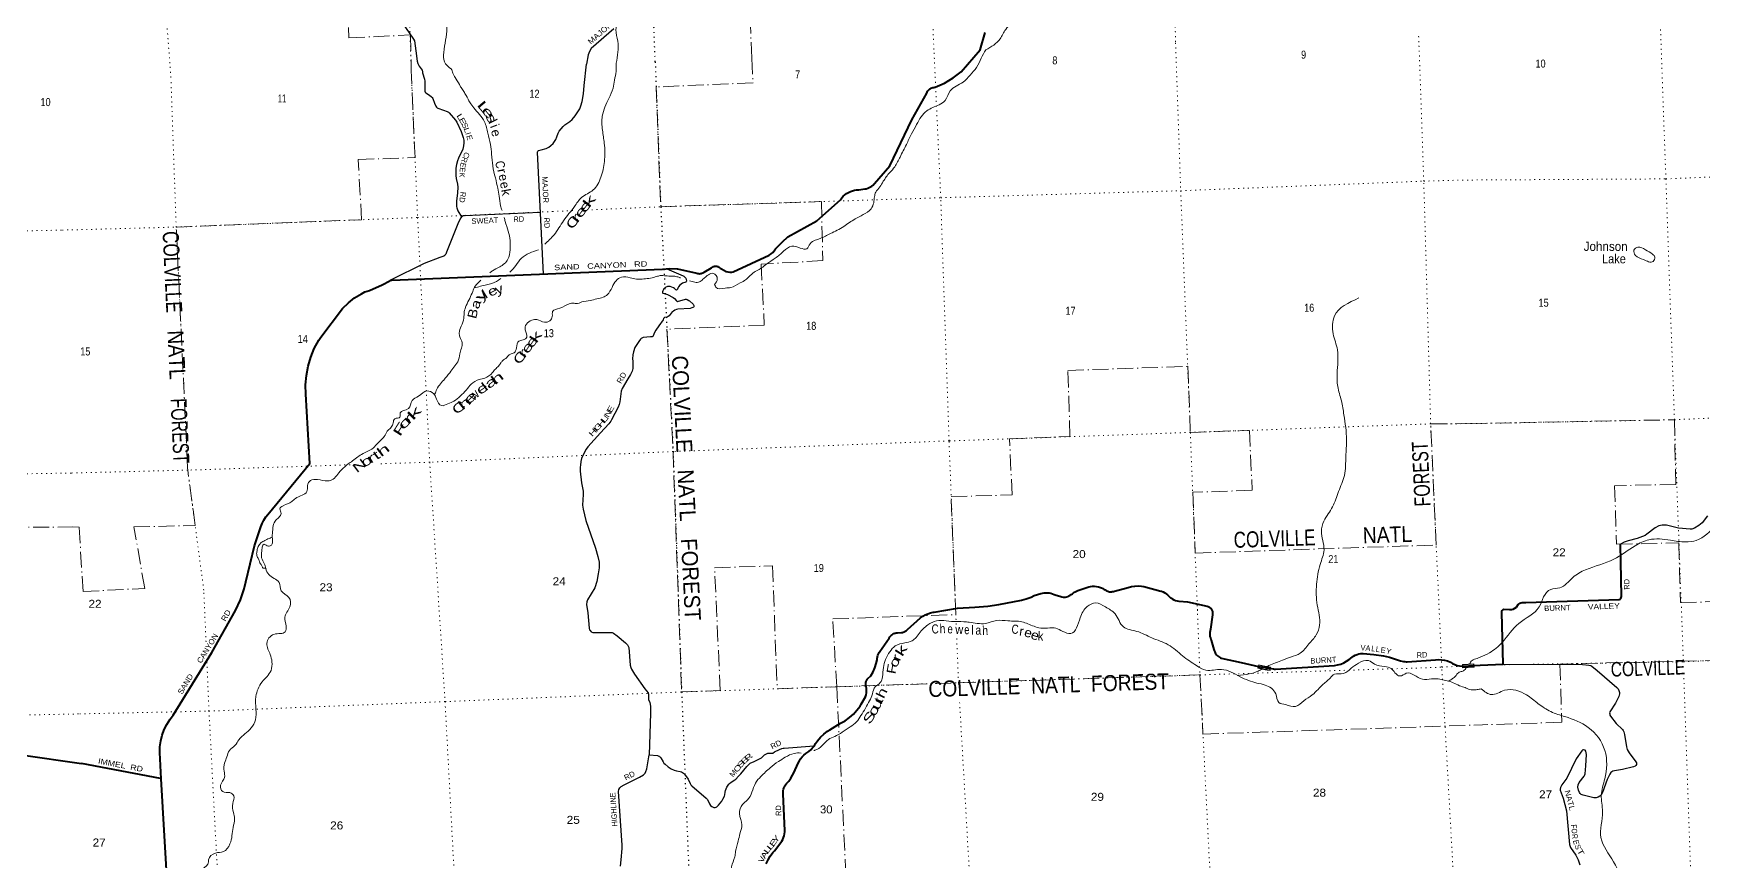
# Model space of a CAD drawing. Header units: feet. Extents: x 733631 to 986127, y 195788 to 388968.
# Drawn here: x 795868 to 832401, y 318662 to 336781 of the extents above; entities that cross this region are included whole.
import ezdxf
from ezdxf.enums import TextEntityAlignment as Align

# ---------------------------------------------------------------- set-up
doc = ezdxf.new("R2010")
doc.units = ezdxf.units.FT
doc.header["$LTSCALE"] = 70
doc.linetypes.add('DOT_DASHED', pattern=[7.7, 5, -1.2, 0.3, -1.2])
doc.linetypes.add('DOTTED', pattern=[1.5, 0.3, -1.2])
for name, color, linetype, lineweight in [('26', 7, 'Continuous', 40), ('29', 7, 'Continuous', 25), ('39', 7, 'Continuous', 13), ('44', 7, 'DOT_DASHED', 13), ('6', 7, 'DOTTED', 25), ('61', 7, 'Continuous', 13), ('7', 7, 'DOTTED', 13)]:
    doc.layers.add(name, color=color, linetype=linetype, lineweight=lineweight)
for name, color, linetype in [('27', 7, 'Continuous'), ('30', 7, 'Continuous'), ('41', 7, 'Continuous')]:
    doc.layers.add(name, color=color, linetype=linetype)

msp = doc.modelspace()

# ---------------------------------------------------------------- linework, layer by layer
at = {"layer": '26'}
for points in [[(816579.94, 336420.33), (816683.99, 336799.22)], [(813737.77, 333324.12), (813782.48, 333339.85), (813828.59, 333350.82), (813875.6, 333356.91), (813922.99, 333358.06), (813923.19, 333358.05), (814051.69, 333378.31), (814085.47, 333384.29), (814118.43, 333393.77), (814150.22, 333406.64), (814180.5, 333422.76), (814208.92, 333441.95), (814235.18, 333464.02), (814258.99, 333488.71), (814266.62, 333497.82), (814604.69, 333886.36), (815080.47, 334886.79), (815407.24, 335477.25), (815415.98, 335496.07), (815426.64, 335513.87), (815439.1, 335530.46), (815453.23, 335545.66), (815468.86, 335559.3), (815485.84, 335571.22), (815503.97, 335581.31), (815523.06, 335589.45), (815542.89, 335595.55), (815563.25, 335599.54), (815583.91, 335601.38), (815593.65, 335601.49), (815794.33, 335694.32), (815984.21, 335807.61), (816161.2, 335940.12), (816579.94, 336420.33)], [(798665.45, 320474.05), (798640.29, 320913.67), (798631.47, 321043.02), (798636.21, 321172.58), (798654.47, 321300.93), (798686.05, 321426.68), (798730.6, 321548.43), (798787.63, 321664.86), (798856.52, 321774.69), (798924.3, 321862.49), (799773.19, 323236.92), (800291.03, 324158.35), (800397.78, 324389.98), (800479.74, 324631.5), (800517.15, 324782.52), (800703.29, 325572.84), (800842.02, 325986.35), (800871.94, 326062.04), (800909.61, 326134.19), (800954.62, 326202), (800999.46, 326257.01), (801915, 327369.37), (801828.95, 328889.83), (801823.32, 329094.65), (801839.12, 329298.93), (801876.19, 329500.44), (801934.12, 329696.98), (802012.28, 329886.38), (802109.81, 330066.57), (802155.81, 330138.3), (802632.62, 330764.22), (802757.78, 330885.35), (802894.91, 330992.72), (803042.51, 331085.18), (803119.57, 331125.4), (803219.36, 331154.42), (803494.43, 331277.33), (803661.46, 331371), (803679, 331380.83), (803711.46, 331382.17), (809626.55, 331625.95), (809786.41, 331635.69), (809946.41, 331628.66), (809958.13, 331627.48), (810381.13, 331532.12), (810399.26, 331527.65), (810417.76, 331525.09), (810436.42, 331524.48), (810455.05, 331525.82), (810473.43, 331529.11), (810491.37, 331534.29), (810508.67, 331541.33), (810525.14, 331550.13), (810539.62, 331559.87), (810697.92, 331649.55), (810722.59, 331663.52), (810747.92, 331678.64), (810756.69, 331682.34), (810769.04, 331686.08), (810781.71, 331688.52), (810794.56, 331689.61), (810807.46, 331689.36), (810820.26, 331687.76), (810832.83, 331684.83), (810845.02, 331680.6), (810856.7, 331675.12), (810866.51, 331669.19), (810891.49, 331647.42), (810916.51, 331633.01), (811018.23, 331574.44), (811059.21, 331565.05), (811100.95, 331560), (811142.98, 331559.34), (811172.52, 331561.51), (811962.53, 331928.94), (812003.05, 331957.21), (812040.39, 331989.57), (812074.14, 332025.64), (812103.94, 332065.05), (812109.58, 332073.58), (812250.86, 332224.57), (812370.76, 332330.93), (813003.74, 332682.82), (813524.58, 333142.78), (813551.51, 333181.79), (813582.36, 333217.78), (813616.81, 333250.33), (813654.48, 333279.11), (813694.94, 333303.8), (813737.77, 333324.12)], [(827517.52, 322959.38), (828020.67, 322978.28), (827986.91, 324113.4), (827991.17, 324139.02), (827998.07, 324159.12), (828016.27, 324179.22), (828035.24, 324185.58), (828158.9, 324177.65), (828203.33, 324177.97), (828236.6, 324184.25), (828276.15, 324203.09), (828307.07, 324226.99), (828347.76, 324284.81), (828364.03, 324299.82), (828384.74, 324314.89), (828406.72, 324323.69), (828429.94, 324327.46), (828512.29, 324328.65), (830553.56, 324395.43), (830574.24, 324405.35), (830589.93, 324419.16), (830599.35, 324436.76), (830606.12, 324461.71), (830580.77, 325605.75)], [(814187.24, 322727.18), (814235.52, 322812.31), (814274.64, 322902.01), (814304.17, 322995.31), (814320.97, 323073.65), (814324.14, 323108.07), (814330.88, 323141.96), (814341.13, 323174.97), (814354.78, 323206.72), (814371.67, 323236.87), (814385.35, 323256.89), (814584.33, 323551.88), (814601.22, 323576.93), (814622.48, 323601.88), (814631.63, 323611.15), (814649.37, 323625.71), (814668.53, 323638.33), (814688.91, 323648.89), (814710.28, 323657.25), (814716.63, 323659), (814741.57, 323665.15), (814766.63, 323666.84), (814857.98, 323673.01), (814876.39, 323675.7), (814894.42, 323680.3), (814911.87, 323686.75), (814928.55, 323695), (814938.97, 323701.58), (814964.07, 323721.2), (814988.97, 323743.3), (815275.5, 323997.54), (815324.04, 324032.25), (815375.94, 324061.69), (815430.64, 324085.55), (815487.53, 324103.55), (815545.99, 324115.52), (815573.27, 324118.95), (816080.92, 324205.76), (816457.99, 324229.69), (816742.54, 324248.8), (816985.1, 324289.08), (817478.25, 324383.3), (817586.11, 324409.24), (817690.67, 324446.31), (817691.77, 324446.76), (817759.95, 324481.58), (817831.39, 324509.08), (817905.32, 324528.96), (817976.6, 324540.53), (818083.64, 324543.58), (818123.3, 324535.59), (818161.9, 324523.5), (818199.03, 324507.44), (818221.35, 324495.43), (818338.31, 324458.46), (818364.83, 324452.13), (818391.86, 324448.6), (818419.12, 324447.91), (818446.3, 324450.08), (818473.1, 324455.08), (818499.23, 324462.85), (818524.41, 324473.31), (818537.53, 324480.04), (818569.19, 324504.17), (818594.31, 324523.31), (818619.19, 324544.01), (818641.78, 324559.4), (818668.15, 324573.56), (818687.86, 324581.63), (818711.86, 324589.91), (818737.86, 324598.61), (818911.68, 324656.78), (818952.2, 324670.9), (818993.98, 324680.71), (819036.55, 324686.09), (819079.45, 324687), (819122.21, 324683.41), (819163.12, 324675.62), (819188.22, 324668.75), (819213.12, 324659.38), (819228.33, 324653.65), (819266.73, 324634.38), (819285.34, 324622.46), (819310.74, 324605.48), (819335.34, 324590.05), (819347.23, 324583.79), (819367.19, 324575.83), (819387.87, 324569.99), (819409.05, 324566.36), (819430.5, 324564.95)], [(819430.5, 324564.95), (819451.97, 324565.8), (819465.9, 324567.82), (819491.08, 324573.26), (819515.9, 324580.02), (819817.36, 324662.14), (819887.37, 324680.49), (819958.92, 324691.42), (820031.21, 324694.81), (820103.47, 324690.62), (820158.2, 324682.33), (820477.41, 324592.31), (820501.88, 324585.41), (820527.41, 324578.69), (820540.73, 324575.18), (820577.79, 324561.14), (820613.17, 324543.31), (820646.5, 324521.87), (820677.4, 324497.07), (820695.84, 324478.79), (820718.81, 324453.76), (820743.77, 324432.99), (820748.33, 324429.2), (820780.29, 324407.82), (820814.32, 324389.91), (820850.03, 324375.65), (820887.03, 324365.2), (820924.93, 324358.68), (820927.4, 324358.39), (821116.09, 324345.06), (821542.8, 324246.69), (821567.83, 324240.92), (821592.8, 324227.43), (821596.06, 324225.41), (821608.81, 324215.51), (821620.47, 324204.34), (821630.89, 324192.01), (821639.96, 324178.65), (821647.59, 324164.43), (821653.69, 324149.48), (821658.19, 324133.98), (821661.05, 324118.09), (821661.41, 324113.12), (821661.9, 324088.18), (821658.32, 324063.12), (821612.83, 323745), (821604.83, 323709.59), (821600.57, 323673.54), (821600.1, 323637.24), (821603.43, 323601.09), (821610.52, 323565.49), (821612.88, 323557.79), (821620.19, 323534.01), (821628.18, 323507.79), (821690.49, 323303.34), (821698.18, 323278.12), (821706.84, 323253.34), (821706.98, 323252.94), (821718.46, 323228.6), (821732.43, 323205.6), (821748.72, 323184.19), (821767.16, 323164.59), (821787.55, 323147.03), (821809.66, 323131.69), (821833.26, 323118.76), (821852.31, 323110.5), (822287.23, 323019.74), (822662.45, 322930.69), (822990.88, 322875.83), (823015.96, 322874.07), (823040.88, 322875.56), (824326.77, 322952.36), (824396.86, 322965.02), (824465.24, 322984.93), (824531.17, 323011.89), (824593.92, 323045.58), (824646.45, 323080.88), (824712.83, 323132.61), (824746.95, 323156.5), (824783.38, 323176.69), (824821.72, 323192.96), (824861.55, 323205.13), (824902.44, 323213.07), (824943.93, 323216.69), (824953.66, 323216.91), (825187.29, 323193.55), (825401.5, 323161.76), (825531.94, 323130.92), (825724.36, 323071.94), (825749.16, 323064.34)], [(825749.16, 323064.34), (825774.36, 323057.88), (825836.41, 323041.96), (825867.38, 323036.78), (825892.42, 323032.59), (825917.38, 323034.24), (826537.55, 323075.3), (826604.04, 323080.18), (826670.67, 323078.08), (826736.72, 323069.02), (826801.46, 323053.11), (826864.57, 323025.2), (826911.16, 322996.91), (826960.46, 322973.65), (827011.92, 322955.67), (827064.97, 322943.16), (827119.04, 322936.27), (827125.73, 322935.81), (827517.52, 322959.38)], [(811896.76, 318610.63), (811937.24, 318698.06), (811986.65, 318780.78), (812044.42, 318857.88), (812081.96, 318900.15), (812238.04, 319108.02), (812259.38, 319146.12), (812276.63, 319186.24), (812289.58, 319227.94), (812298.1, 319270.76), (812302.11, 319314.25), (812302.22, 319343.85), (812271.89, 320136.06), (812267.75, 320162.92), (812266.45, 320190.07), (812267.99, 320217.2), (812272.37, 320244.02), (812279.52, 320270.24), (812289.37, 320295.57), (812301.81, 320319.72), (812316.71, 320342.45), (812317.14, 320342.97), (812337.99, 320367.88), (812361.26, 320392.97), (812389.67, 320423.62), (812435.16, 320484.36), (812474.05, 320549.51), (812501.03, 320606.5), (812598.7, 320813.59), (812622.06, 320863), (812650.45, 320909.69), (812683.57, 320953.16), (812721.05, 320992.93), (812762.49, 321028.57), (812807.42, 321059.68), (812831.44, 321073.64), (812870.04, 321105.87), (812905.05, 321141.95), (812936.1, 321181.5), (812944.33, 321194.44), (812960.16, 321219.33), (812977.56, 321244.44), (813018.43, 321303.45), (813085.07, 321380.91), (813159.45, 321450.99), (813240.75, 321512.9), (813287.15, 321542.66), (813521.15, 321687.37), (813622.25, 321744.15), (813716.86, 321811.17), (813803.94, 321887.72), (813882.54, 321972.96), (813951.81, 322065.94), (813977.16, 322105.79), (814068.99, 322264.01), (814081.31, 322308.73), (814088.89, 322354.49), (814091.64, 322400.8), (814090.21, 322432.27), (814088.43, 322457.22), (814081.26, 322482.27), (814076.99, 322505.93), (814075.15, 322530.89), (814075.92, 322555.91), (814079.31, 322580.7), (814085.27, 322605.01), (814093.74, 322628.56), (814104.63, 322651.09), (814117.01, 322671.21), (814187.24, 322727.18)], [(795599.6, 320996.24), (796919.16, 320804.77)], [(798665.45, 320474.05), (798649.23, 320477.11), (796919.16, 320804.77)], [(800291.62, 311936.49), (800328.6, 311994.22), (800359.34, 312055.49), (800383.51, 312119.65), (800400.84, 312185.98), (800411.14, 312253.76), (800414.3, 312322.24), (800397.53, 312951.1), (800385.84, 313042.38), (800353.81, 313191.72), (800306.35, 313336.89), (800243.97, 313476.3), (799075.17, 315718.87), (799071.2, 315726.05), (799000.25, 315872.85), (798945.02, 316026.27), (798906.14, 316184.62), (798886.65, 316608.87), (798665.45, 320474.05)]]:
    msp.add_lwpolyline(points, dxfattribs=at)
at = {"layer": '29'}
for p, q in [((807022.95, 331514.26), (806892.19, 334185.67)), ((805315.84, 332796.48), (806955.39, 332870.65))]:
    msp.add_line(p, q, dxfattribs=at)
for points in [[(803751.8, 337282.97), (804185.39, 336654.61), (804204.75, 336616.03), (804236.2, 336400.46), (804262.35, 336175.95), (804279.57, 336119.32), (804308.77, 336064.54), (804374.31, 335975.89)], [(808563.35, 336881.43), (808070.39, 336447.8), (808029.21, 336388.73), (808002.47, 336309.84), (807963.69, 336105.9)], [(804374.31, 335975.89), (804377.53, 335939.48), (804382.28, 335916.67), (804423.59, 335777.9), (804429.77, 335733.23), (804431.19, 335618.22), (804427.87, 335541.23), (804430.72, 335515.56), (804438.79, 335496.56), (804453.52, 335480.4), (804529.98, 335428.12), (804572.73, 335395.81), (804592.68, 335379.65), (804605.97, 335359.68), (804643.96, 335253.23), (804671.05, 335185.75), (804683.4, 335167.69), (804697.15, 335154.38), (804712.84, 335144.88), (804841.53, 335101.15), (804921.81, 335073.59), (804946.51, 335060.28), (804964.56, 335044.13), (805099.9, 334880.64), (805126.51, 334841.67), (805221.48, 334637.31), (805268.04, 334507.09), (805282.27, 334447.21), (805285.14, 334383.52), (805277.54, 334318.89), (805269.47, 334282.78), (805259.47, 334249.51), (805168.29, 334051.81), (805144.09, 333992.88), (805122.69, 333914.94), (805109.9, 333829.39), (805107.5, 333755.26), (805109.9, 333672.55), (805115.09, 333603.18), (805147.9, 333482.45), (805153.09, 333420.69), (805145.49, 333291.42), (805122.69, 333108.93), (805119.4, 333037.62), (805122.69, 332994.87), (805130.8, 332961.58), (805155.5, 332902.65), (805229.49, 332767.31)], [(806892.19, 334185.67), (806901.36, 334202.93), (806916.55, 334216.23), (806977.34, 334231.44), (807087.52, 334261.85), (807116.98, 334275.16), (807143.57, 334294.17), (807186.31, 334326.49), (807238.56, 334374.01), (807269.9, 334413.93), (807295.55, 334463.36), (807315.49, 334516.58), (807345.89, 334600.23), (807369.64, 334640.15), (807410.48, 334691.47), (807457.03, 334744.7), (807494.07, 334778.92), (807600.45, 334851.16), (807653.64, 334900.58), (807722.03, 334980.42), (807817.02, 335128.7), (807844.57, 335195.24), (807874.01, 335292.19), (807904.41, 335459.47), (807915.81, 335641.97), (807963.69, 336105.9)], [(805315.84, 332796.48), (805288.97, 332792.39), (805271.87, 332787.64), (805248.13, 332778.14), (805233.4, 332769.58), (805214.88, 332747.72), (805165.01, 332647.92), (804906.65, 331993.98), (804886.71, 331949.3), (804877.21, 331933.14), (804864.85, 331921.74), (804843.96, 331910.33), (804754.67, 331879.92), (804412.72, 331750.66), (803679, 331380.83)], [(809726.29, 331632.83), (810078.72, 331480.71), (810097.25, 331467.42), (810111.5, 331455.06), (810136.2, 331422.74), (810145.7, 331396.13), (810150.91, 331366.65), (810147.6, 331349.56), (810144.75, 331342.9), (810135.71, 331336.23), (810067.32, 331313.42), (810038.36, 331297.28), (810010.33, 331271.6), (809978.52, 331235.5), (809960.94, 331206.97), (809950.97, 331173.71), (809945.74, 331168.95), (809933.87, 331165.16), (809922.94, 331168.95), (809892.54, 331199.36), (809873.08, 331211.73), (809797.56, 331241.18), (809775.24, 331246.9), (809759.1, 331246.9), (809740.57, 331244.99), (809721.1, 331238.35), (809704.95, 331230.74), (809679.77, 331210.77), (809661.26, 331190.82), (809653.66, 331181.32), (809637.98, 331149.94), (809628.96, 331125.24), (809630.38, 331108.11), (809633.71, 331100.52), (809639.41, 331096.72), (809668.37, 331089.1), (809736.77, 331066.29), (809865.01, 331000.73), (809888.75, 330982.65), (809934.34, 330929.42), (809946.7, 330918.99), (809959.05, 330917.08), (809979.93, 330921.82), (810059.72, 330944.63), (810131.91, 330963.64), (810149.98, 330964.61), (810166.13, 330960.81), (810204.1, 330940.83), (810221.22, 330928.49), (810299.09, 330857.18), (810309.56, 330842.94), (810316.21, 330826.79), (810319.06, 330813.48), (810314.29, 330800.15), (810307.66, 330792.57), (810291.49, 330784.94), (810268.71, 330774.51), (810234.5, 330765.93), (809964.74, 330750.73), (809933.89, 330744.1), (809900.14, 330727.91), (809866.45, 330707.03), (809843.15, 330686.09), (809774.76, 330602.45), (809754.84, 330586.32), (809725.37, 330572.03), (809676, 330562.56), (809668.4, 330558.76), (809660.78, 330553.02), (809654.16, 330543.55), (809641.78, 330515), (809550.59, 330381.93), (809486, 330290.68), (809451.8, 330237.46), (809425.21, 330165.22), (809414.31, 330152.9), (809402.41, 330146.21), (809364.42, 330142.41), (809208.64, 330127.2), (809188.24, 330121.53), (809174.94, 330114.87), (809164.49, 330106.32), (809147.84, 330089.18), (809113.65, 330043.55), (809038.64, 329931.44), (809026.26, 329906.68), (808993.53, 329813.62), (808976.44, 329748.98), (808976.43, 329723.29), (808973.07, 329693.77), (808980.67, 329579.71), (808976.87, 329446.64), (808973.11, 329420.08), (808962.66, 329389.66), (808931.27, 329321.18), (808870.4, 329225.01)], [(808870.4, 329225.01), (808746.56, 329009.49), (808726.61, 328954.34), (808694.32, 328720.54), (808681.02, 328665.38), (808660.13, 328606.48), (808512.9, 328325.13), (808495.8, 328298.51), (808453.05, 328239.56), (808270.67, 328041.85), (807997.1, 327737.69), (807957.23, 327686.39), (807921.13, 327619.86), (807860.32, 327479.15), (807841.34, 327412.64), (807831.84, 327338.5), (807828.04, 327290.98), (807829.92, 327205.4), (807860.32, 326946.87), (807890.72, 326764.37), (807894.53, 326692.15), (807879.33, 326460.23), (807890.72, 326368.96), (807951.51, 326125.63), (808164.28, 325517.31), (808215.59, 325338.62), (808240.27, 325213.14), (808242.19, 325091.49), (808225.07, 324954.61), (808192.79, 324787.33), (808149.08, 324650.44), (807989.51, 324388.11), (807974.31, 324342.48), (807966.71, 324285.45), (807997.1, 324102.95), (808027.5, 323768.37), (808033.21, 323734.15), (808044.6, 323715.14), (808067.4, 323692.33), (808103.49, 323677.12), (808285.87, 323677.12), (808498.64, 323677.12), (808527.14, 323673.32), (808557.54, 323658.11), (808635.42, 323601.08), (808817.8, 323449), (808861.5, 323403.38), (808881.46, 323376.76), (808893.79, 323342.55), (808924.19, 322962.34), (808936.56, 322905.31), (808951.76, 322869.19), (809015.37, 322764.64), (809243.35, 322445.27), (809312.72, 322352.12), (809319.34, 322323.6), (809319.34, 322247.56), (809322.22, 322211.44), (809349.73, 322141.11), (809362.12, 322103.09), (809365.92, 322057.46), (809364.93, 321912.98), (809335.03, 320994.24)], [(832489.55, 326227.83), (832370.55, 326073.31), (832300.45, 326013.28), (832205.77, 325957.13), (832142.64, 325936.08), (832107.11, 325936.59), (831851.24, 325957.53), (831588.56, 326020.29), (831546.48, 326023.8), (831492.36, 326022.31), (831423.74, 326006.26), (831339.01, 325963.08), (831156.62, 325823.9), (831125.66, 325799.22), (831066.04, 325771.15), (830948.14, 325727.94), (830753.8, 325681.02), (830666.26, 325648.33), (830580.77, 325605.75)], [(828020.67, 322978.28), (829754.49, 322972.67), (829894.11, 322962.53), (829935.1, 322948.98), (829954.38, 322934.07), (830071.28, 322839.28), (830504.96, 322473.5), (830533.02, 322441.04), (830550.55, 322406.82), (830564.58, 322364.71), (830564.58, 322329.62), (830546.24, 322273.41), (830471.26, 322130.92), (830351.74, 321940.08), (830345.41, 321918.18), (830347.16, 321893.62), (830352.42, 321869.05), (830367.99, 321841.97), (830487.93, 321683.92), (830627.06, 321550.92), (830643.49, 321527.8), (830657.52, 321499.72), (830674.03, 321444.09), (830711.66, 321173.48), (830731.16, 321117.23), (830775.79, 321043.2), (830922.29, 320846.15), (830932.85, 320820.24), (830934.56, 320797.02), (830931.05, 320786.5), (830917.03, 320765.44), (830901.25, 320751.41), (830865.61, 320734.57), (830627.17, 320677.62), (830450.62, 320650.52), (830419.05, 320643.5), (830392.75, 320627.71), (830375.22, 320613.67), (830347.16, 320575.07), (830290.25, 320458.99), (830190.77, 320176.26), (830159.55, 320125.03), (830131.49, 320095.21), (830096.42, 320070.64), (830052.07, 320057.17), (830001.74, 320056.61), (829766.24, 320117.12), (829726.45, 320132.05), (829700.15, 320153.11), (829684.37, 320174.16), (829668.69, 320223.72), (829651.05, 320291.71), (829654.56, 320340.84), (829677.86, 320391.53), (829787.82, 320532.09), (829800.09, 320556.65), (829809.49, 320582.91), (829826.49, 320757.12), (829840.37, 321005.8), (829828.15, 321081.27), (829810.15, 321099.26), (829775.55, 321109.34), (829761.52, 321109.34), (829735.75, 321087.9), (829611.52, 320912.98), (829406.59, 320490.44), (829302.12, 320340.85), (829269.57, 320282.69), (829263.55, 320249.61), (829267.05, 320225.05), (829329.92, 320049.39), (829402.23, 319772.25), (829470.45, 319033.71), (829490.54, 318967.4), (829606.86, 318799.1), (829656.31, 318700.34), (829696.5, 318591.3)], [(809335.03, 320994.24), (809519.79, 320979.58), (809548.31, 320971.98), (809560.18, 320966.28), (809572.99, 320956.77), (809593.9, 320932.06), (809641.38, 320842.7), (809659.92, 320816.1), (809684.61, 320791.38), (809755.36, 320736.25), (809821.4, 320692.53), (809884.55, 320660.21), (809932.53, 320645), (810013.73, 320629.79), (810041.77, 320622.2), (810065.52, 320611.74), (810090.21, 320596.53), (810112.52, 320576.56), (810188.51, 320462.5), (810234.11, 320371.25), (810252.17, 320341.79), (810272.1, 320318.02), (810587.49, 320050.93), (810614.06, 320021.46), (810659.65, 319922.61), (810680.57, 319892.19), (810705.25, 319869.38), (810736.6, 319850.37), (810754.67, 319845.62), (810781.24, 319846.57), (810801.21, 319851.32), (810818.31, 319861.78), (810852.49, 319896), (810925.62, 319983.44), (810949.39, 320024.32), (810982.64, 320092.75), (810991.17, 320122.22), (811001.61, 320181.15), (811010.19, 320216.32), (811039.63, 320287.61), (811065.26, 320335.13), (811076.2, 320354.15), (811093.3, 320371.26), (811130.8, 320401.67), (811209.19, 320448.25), (811236.24, 320468.21), (811290.38, 320530.94), (811340.73, 320580.37), (811472.75, 320743.85), (811516, 320784.73), (811548.74, 320812.29), (811632.33, 320850.31), (811763.92, 320914), (811791.91, 320933.95), (811860.31, 320994.79), (811902.61, 321020.46), (811936.3, 321032.81), (811959.12, 321034.71), (812012.29, 321032.81), (812026.57, 321033.76), (812039.39, 321037.56), (812080.68, 321063.22), (812187.07, 321116.45), (812240.29, 321137.37), (812267.84, 321144.02), (812293.45, 321146.87), (812946.04, 321194.7)], [(808710.54, 318564.34), (808721.91, 318697.4), (808744.71, 318948.33), (808743.79, 319018.7), (808668.71, 320195.41), (808674.44, 320241.08), (808699.11, 320279.06), (808725.74, 320301.91), (808790.3, 320339.89), (809124.66, 320507.18), (809212.08, 320562.36), (809246.25, 320598.43), (809267.18, 320630.79), (809284.24, 320689.68), (809335.03, 320994.24)]]:
    msp.add_lwpolyline(points, dxfattribs=at)
at = {"layer": '29', "linetype": 'DOTTED', "lineweight": 100}
msp.add_arc((823029.88, 324008.47), 1133.32, 254.73693, 264.50692, dxfattribs=at)
at = {"layer": '39'}
msp.add_line((800966.21, 325083.22), (800966.44, 325083.2), dxfattribs=at)
for points in [[(801237.28, 349163.6), (801584.55, 348637.49), (802121.82, 348024.89), (802478.13, 347567.9), (802680.12, 347033.26), (802989.36, 346452.9), (803254.06, 346098.93), (803722.14, 345630.77), (803830.35, 345247.56), (803792.56, 344601.14), (803934.4, 344144.65), (804045.23, 343702.95), (804076.57, 343364.81), (804087.41, 343122.76), (803993.63, 342867.95), (803925.27, 342226.22), (803795.03, 341791.91), (803625.12, 341339.66), (803154.73, 340459.64), (803018.15, 339895.7), (802983.13, 339683.94), (803215.71, 339324.49), (803410.29, 338819.83), (803442.13, 338289.71), (803393.55, 337974.26), (803567.61, 337792.07), (804130.29, 337695.99), (804610.37, 337456.76), (804865.58, 337179.16), (804914.58, 336898.4), (804843.36, 336365.68), (804858.64, 336160.21), (805012.36, 335998.96)], [(808616.23, 336127.71), (808649.96, 336610.85), (808610.49, 336859.7), (808715.51, 337179.69), (808918.96, 337560.68), (809213.08, 337814.36), (809417.61, 338035.73), (809443.53, 338224.85), (809774.17, 338611.53), (810209.45, 339010.98), (810385.74, 339140.14), (810629.35, 339211.68), (811102.42, 339580.48), (811482.03, 339777.35), (811912, 339934.03), (813054.54, 340035.7), (813741.23, 339971.45), (814268.16, 339544.33), (814857.9, 338889.61), (815109.92, 338773.56), (815480.49, 338901.31), (815806.31, 339350.43), (816091.88, 339569.37), (816119.12, 339819.18), (816303.13, 340363.01), (816452.65, 341586.41), (816462.99, 342078), (816501.35, 342350.54), (816524.32, 342921.52), (816583.52, 343993.34), (816780.85, 344285.13), (817012.29, 344538.02), (817273.93, 344929.7), (817520.86, 345288.38), (817760.4, 345721.51), (817824.72, 346227.65), (817819.24, 346665.98), (817756.68, 346843.06), (817520.25, 347198.3)], [(816699.36, 336420.09), (817015.21, 336661.9), (817135.48, 336867.37), (817259.28, 336994.18), (817669.57, 337228.8), (817983.97, 337481.37), (818381.21, 337691.15), (818457.34, 337753.17), (818635.68, 337791.47), (819101.08, 337969.95), (819321.55, 338151.61), (819581.47, 338446.2), (819855.88, 338597.94), (820082.35, 338690.94), (820369.81, 338867.52), (820624.78, 338911.27), (820886.02, 338995.72), (821323.83, 339338.69), (821516.09, 339337.19), (821983.72, 339149.95), (822321.03, 339072.08), (822519.73, 338971.83), (822935.99, 338802.5), (823076.26, 338606.67), (823178.93, 338437.45), (823393.71, 338475.36), (823709.25, 338657.24), (823871.65, 339006.07), (824122.2, 339284.07), (824681.42, 339626.42), (824879.59, 339673.69), (825256.73, 339745.14), (825657.01, 339841.88), (825872.99, 340033.44), (825957.8, 340308.07), (826106.36, 340423.86), (826234.29, 340554.31), (826316.66, 340597.94), (826440.21, 340622.18), (826675.65, 340722.19), (826854.65, 340790.83)], [(807053.96, 332171.83), (807256.42, 332374.14), (807464.65, 332683.65), (807703.24, 332992.57), (807859.89, 333192.33), (808113.24, 333356.17), (808282.31, 333637.5), (808357.71, 333977.16), (808355.47, 334377.93), (808316.05, 334663.56), (808311.94, 334973.13), (808457.94, 335360.67), (808548.71, 335585.65), (808579.25, 335757.17), (808612.81, 335951.09), (808616.2, 336121.11), (808616.24, 336129.6)], [(810768.62, 331285.25), (810775.23, 331273.41), (810797.55, 331227.9), (811000.64, 331209.18), (811125.47, 331221.17), (811331.06, 331324.04), (811447.33, 331390.28), (811520.95, 331460.58), (811581.09, 331516.07), (811684.97, 331587.8), (811793.36, 331649.63), (811908.61, 331738.09), (812095.02, 331862.33), (812276.09, 332014.65), (812455.08, 332124.36), (812642.95, 332084.67), (812787.15, 332071.25), (812856.98, 332179.84), (812970.87, 332254.07), (813080.27, 332293.67), (813301.82, 332401.35), (813592.05, 332554.79), (813843.1, 332724.6), (814016.86, 332815.84), (814190.89, 332945.56), (814249.52, 333077.92), (814265.77, 333208.26), (814293.6, 333306.76), (814383.25, 333424.39), (814458.58, 333545.38), (814599.45, 333736.29), (814710.83, 333865.07), (814824.45, 334076.96), (814963.63, 334348.78), (815076.33, 334580.87), (815188.21, 334786.61), (815285.53, 334957.24), (815413.05, 335086.78), (815677.88, 335220.8), (815813.12, 335314.26), (815920.69, 335525.87), (816203.19, 335715.39), (816361.88, 335870.71), (816499.83, 336037.18), (816599.8, 336238.31), (816701.46, 336423.76)], [(806119.57, 332907.38), (806086.58, 333011.15), (806058.76, 333220.39), (806026.47, 333395), (805973.6, 333621.28), (805915.03, 333883.73), (805891.23, 334137.7), (805865.15, 334353.1), (805811.35, 334599.58), (805733.25, 334846.93), (805626.67, 335009.93), (805498.63, 335155.71), (805418.77, 335265.3), (805332.65, 335423.19), (805282.24, 335507.86), (805221.56, 335596.1), (805186.12, 335663.25), (805092.02, 335818.74), (805056.67, 335883.88), (805017.28, 335985.73), (805012.36, 335998.96)], [(853262.88, 334266.45), (852841.36, 334446.19), (852563.92, 334560.76), (851955.21, 334607.93), (851550.19, 334511.39), (850972.58, 334270.72), (850062.95, 334304.21), (849809.14, 334328.74), (849756.96, 334264.05), (849627.82, 334040.76), (849230.84, 333570.59), (848862.79, 333137.93), (848381.34, 332868.65), (847988.33, 332829.17), (847765.62, 332672.99), (847076.22, 332660.43), (846138.12, 332751.44), (845599.35, 332821.52), (844746.02, 333024.96), (844377.14, 333150.14), (843502.34, 333225.4), (843382.96, 333065.14), (843106.7, 332666.35), (842775.31, 332334.16), (842263.15, 332128.36), (841960.2, 331900.35), (841363.92, 331511.4), (841242.93, 331286.4), (841163, 330885.11), (841091.41, 330209.26), (841042.81, 329621.21), (840946.94, 329320.37), (840502.7, 328816.03), (839865.2, 328393.15), (839602.85, 328322.35), (839443.45, 328257.56), (839142.11, 328201.42), (838545.67, 327816.51), (838404.52, 327643.27), (838222.67, 327583.68), (838166.38, 327520.86), (837968.18, 327626.37), (837842.93, 327728.65), (837539.57, 327886.68), (837074.71, 327981.87), (836638.02, 327813.36), (836388.01, 327629.84), (836203.91, 327469.1), (835864.6, 327346.81), (835324.01, 327251.08), (834849.43, 327228.65), (834125.84, 327103.6), (833679.88, 326805.37), (833217.34, 326464.05), (832673.92, 326014.49), (832241.07, 325690.49), (832007.73, 325655.18), (831674.45, 325694.82), (831206.8, 325702.98), (830902.22, 325571.93), (830435.98, 325274.94), (829821.48, 325046.99), (829540.64, 324876.43), (829255.72, 324653.16), (829056.8, 324617.15), (828903.15, 324453.54), (828804.24, 324233.44), (828360.64, 323872.64), (827996.02, 323456.28), (827717.32, 323229.21), (827510.94, 323134.57)], [(805848.62, 331544.61), (805909.23, 331589.57), (806067.23, 331671.96), (806247.65, 331838.43), (806294.68, 332047.17), (806295.3, 332253.71), (806253.73, 332454.2), (806189.41, 332665.76), (806163.93, 332756.9)], [(831129.13, 332046.76), (830965.08, 332105.08), (830878.48, 332041.09), (830911.26, 331923.11), (831086.63, 331832.88), (831296.53, 331792.5), (831335.45, 331886.98), (831284.37, 331953.73), (831129.13, 332046.76)], [(806288.09, 331559.22), (806290.73, 331561.07), (806543.91, 331860.56), (806919.42, 332046.45)], [(801098.11, 325698.12), (801093.11, 325759.34), (801098.37, 325864.87), (801107.76, 325968.57), (801153.91, 326108.43), (801235.04, 326191.24), (801287.65, 326278.76), (801260.81, 326378.72), (801328.37, 326448.73), (801518.47, 326536.7), (801600.16, 326607.38), (801746.6, 326677.08), (801850.12, 326756.89), (801864.26, 326889.16), (801927.95, 326999.48), (802080.66, 327020.89), (802306.6, 326989.07), (802426.09, 327029.15), (802524.36, 327135.04), (802643.53, 327270.26), (802795.73, 327390.84), (803018.81, 327553.26), (803139.02, 327621.71), (803306.55, 327716.71), (803393.18, 327811.92), (803560.94, 327989.93), (803626.55, 328102.37), (803696.5, 328164.4), (803736.53, 328261.45), (803772.99, 328348.21), (803886.43, 328388), (803892.44, 328477.37), (804070.06, 328572.84), (804150.86, 328750.78), (804294.18, 328844.63), (804474.99, 328958.48), (804625.46, 328896.77), (804687.34, 328782.27), (804795.11, 328637.55), (804936.89, 328676.66), (805065.64, 328735.4), (805206.2, 328845.31), (805339.4, 328983.22), (805442.98, 329105.56), (805620.23, 329209.11), (805740.28, 329237.07), (805910.55, 329360.54), (805973.79, 329436.42), (806041.54, 329502.39), (806092.87, 329573.66), (806131.28, 329617.99), (806220.94, 329691.08), (806300.52, 329763.68), (806384.07, 329793.96), (806431.7, 329901.5), (806485.65, 330047.8), (806579.47, 330074.51), (806659.61, 330135), (806626.04, 330293.35), (806650.46, 330422.06), (806773.97, 330506.87), (806880.45, 330522.04), (807045.04, 330461), (807162.89, 330492.9), (807217.32, 330584.56), (807226.25, 330698.36), (807382.69, 330770.56), (807588.65, 330865.35), (807695.14, 330880.52), (807742.11, 330870.59), (807865.82, 330906.82), (808048.52, 330935.72), (808194.35, 330975.02), (808330.36, 331007.79), (808420.77, 331064.71), (808524.6, 331225.52), (808612.94, 331371.43), (808730.86, 331445.85), (808919.36, 331436.56), (809060.27, 331406.79), (809221.89, 331410.4), (809368.73, 331427.47), (809504.65, 331462.26), (809576.55, 331481.86), (809700.1, 331477.59), (809829.9, 331469.56), (809917.13, 331463.57), (810009.33, 331437.57), (810021.47, 331433.51)], [(804644.64, 328870.54), (804678.89, 328966.11), (804750.1, 329088.93), (804842.22, 329196.55), (804974.31, 329358.7), (805065.97, 329476.42), (805149.47, 329595.78), (805196.15, 329768.06), (805228.83, 329893.11), (805249.68, 330011.53), (805197.14, 330142.66), (805181.22, 330224.92), (805224.71, 330378.82), (805283.5, 330551.67), (805291.31, 330689.72), (805337.65, 330825.54), (805411.22, 330984.92), (805479.1, 331135.93), (805532.33, 331253.85), (805657.29, 331378.94)], [(805511.62, 331212.85), (805781.72, 331283.89), (805996.86, 331354.82), (806089.97, 331420.17)], [(810219.21, 331371.34), (810276.02, 331355.05), (810390.32, 331332.12), (810475.61, 331368.55), (810549.41, 331434.81), (810631.47, 331497.41), (810745.19, 331531.14), (810827.72, 331407.5), (810768.62, 331285.25)], [(822850.57, 322928.57), (822891.09, 322949.14), (823191.06, 323066.61), (823365.76, 323137.64), (823580.26, 323222.71), (823767.17, 323423.91), (823929.97, 323621.93), (824002.95, 323837.97), (823950.61, 324272.81), (823935.69, 324729.66), (824012.86, 325162.54), (824099.28, 325482.47), (824040.17, 325888.64), (824096.73, 326109.98), (824286.52, 326424.68), (824416.86, 326756.82), (824544.17, 327111.08), (824575.49, 327529.64), (824591.34, 327888.74), (824533.9, 328434.69), (824479.15, 328745.91), (824398.17, 329055.89), (824384.9, 329344.78), (824391.77, 329855.31), (824298.56, 330211.28), (824327.24, 330599.34), (824861.24, 330993.11)], [(800354.22, 314157.74), (800354.7, 314279.24), (800388.22, 314386.11), (800423.81, 314535.59), (800368.05, 314692.89), (800322.01, 314858.75), (800195.18, 314978.27), (800087.29, 315169.55), (800075.6, 315247.96), (800081.4, 315385.9), (800035.1, 315513.29), (799970.68, 315550.73), (799912.28, 315677.54), (799931.76, 315781.71), (799969.4, 315886.75), (799878.11, 315937.09), (799773.03, 316023.22), (799791.07, 316246.78), (799734.31, 316381.77), (799538.22, 316512.18), (799442.75, 316653.43), (799465.43, 316775.98), (799447.27, 316951.26), (799594.92, 316994.7), (799658.28, 317200.16), (799725.91, 317312.69), (799656.86, 317451.14), (799728.5, 317608.41), (799641.01, 317752.06), (799734.54, 317960.98), (799756.32, 318235.33), (799537.05, 318473.97), (799686.58, 318608.61), (799698.46, 318702.3), (799851.46, 318849.25), (800023.98, 318879.69), (800167.9, 319048.47), (800236.22, 319410.07), (800265.92, 319599.76), (800243.47, 319736.37), (800230.33, 319934.16), (800250.88, 320103.18), (800166.91, 320170.06), (800008.12, 320192.91), (799963.19, 320334.53), (800048.4, 320504.58), (800040.17, 320639.84), (800050.16, 320818.48), (800100.53, 320954.49), (800156.77, 321094.83), (800275.13, 321203.69), (800364.5, 321327.38), (800631.73, 321585.01), (800726.57, 321765.65), (800736.35, 321992.86), (800735.65, 322272.23), (800870.58, 322592.43), (801065.36, 322842.59), (801084.88, 323033.83), (801049.3, 323192.09), (800973.4, 323435.49), (801130.14, 323633.23), (801374.19, 323691.36), (801398.89, 323814), (801365.67, 324008.82), (801478.55, 324236.87), (801457.16, 324438.32), (801286.47, 324588.15), (801241.79, 324768.25), (801132.49, 324858.23), (801015.31, 324943.79), (800948.65, 325074.26), (800917.31, 325184.13), (800859.18, 325304.87), (800860.69, 325404.15), (800914.15, 325605.09), (801009.2, 325561.01), (801074.67, 325588.4), (801098.11, 325698.12)], [(801086.87, 325763.1), (801045.42, 325740.89), (800997.83, 325720.41), (800956.58, 325702.98), (800905.68, 325674.85), (800864.14, 325648.06), (800838.69, 325630.64), (800814.57, 325602.51), (800785.1, 325558.3), (800766.35, 325511.41), (800762.33, 325476.57), (800751.61, 325401.55), (800773.04, 325317.15), (800803.86, 325247.48), (800819.93, 325195.24), (800846.73, 325163.08), (800880.22, 325102.8), (800885.26, 325089.48), (800944.29, 325084.91)], [(812941.21, 321093.27), (812959.75, 321097.94), (813122.88, 321200.82), (813256.36, 321332.67), (813394.82, 321399.97), (813562.45, 321492.94), (813732.99, 321610.35), (813875.65, 321718.33), (813970.42, 321856.45), (814068.11, 322018.99), (814157.73, 322181.16), (814219.65, 322329.86), (814281.11, 322488.67), (814392.33, 322576.95), (814440.96, 322706.8), (814461.95, 322910.26), (814508.73, 323080.52), (814601.92, 323252.97), (814719.44, 323380.02), (814926.7, 323446.52), (815086.37, 323492.55), (815174.02, 323565.54), (815267.69, 323683.36), (815457.84, 323858.38), (815526.88, 323896.07), (815723.25, 323935.74), (815948.63, 323916.05), (816219.86, 323910.67), (816333.6, 323899.86), (816694.83, 323872.43), (816936.58, 323936.52), (817185.71, 323928.08), (817487.96, 323907.98), (817755.39, 323809.29), (817900.8, 323769.61), (818098.83, 323772.92), (818230.46, 323769.03), (818383.31, 323699.34), (818557.43, 323650.89), (818766.01, 323996.86), (818918.6, 324240.97), (819103.01, 324320.56), (819315.31, 324233.44), (819528.56, 324081.57), (819709.42, 323798.59), (820003.17, 323699.13), (820333.28, 323556.84), (820687.97, 323407.63), (821006.57, 323163.57), (821309.66, 322949.14), (821514.35, 322851.54), (821857.49, 322865.76), (822265.2, 322706.91), (822631.54, 322568.37), (822809.51, 322524.16), (823042.78, 322332.75), (823110.21, 322141.58), (823259.65, 322102.09)], [(823259.65, 322102.09), (823476.15, 322055.66), (823654.48, 322179.51), (823840.71, 322307.78), (823968.6, 322429.24), (824061.37, 322522.72), (824234.28, 322676.68), (824327.52, 322760.06), (824526.92, 322777.6), (824695.44, 322894.91), (824850.31, 323001.45), (825070.14, 323058.43), (825205.21, 322979.79), (825423.81, 322931.44), (825569.59, 322883.68), (825650.63, 322792.36), (825761.02, 322722.68), (825897.84, 322781.8), (826249.58, 322652.69), (826451.47, 322660.22), (826597.13, 322659.03), (826723.63, 322634.65), (826856.56, 322602.48), (827128.86, 322485.8), (827188.12, 322472.41)], [(827280.73, 322983.14), (827336.85, 323064.57), (827450.2, 323106.38), (827510.94, 323134.57)], [(822204.17, 322730.51), (822464.58, 322768.99), (822657.9, 322830.79), (822744.47, 322874.73)], [(826819.86, 322608.84), (826892.67, 322652.78), (826958.96, 322706.53), (826986, 322734.13), (827004.88, 322763.37), (827077.41, 322813.37), (827149.12, 322837.02), (827211.3, 322904.27)], [(827188.12, 322472.41), (827231.7, 322448.15), (827344.27, 322419.07), (827449.2, 322424.04), (827536.53, 322443.3)], [(827536.53, 322443.3), (827757.9, 322315.15), (828049.71, 322409.32), (828526.92, 322308.55), (828785.04, 322116.43), (829060.65, 321943.17), (829368.24, 321833.8), (829878.91, 321596.89), (830241.77, 321095.52), (830239.05, 320470.84), (830163.35, 320118.23), (830191.21, 319755.48), (830156.06, 319186.14), (830432.96, 318657.19), (830713.87, 318075.84), (830952.96, 317690.95), (831194.34, 317138.39), (831510.36, 316752.44), (831839.9, 316597.44), (832084.19, 316503.82), (832368.56, 316205.58), (832618.25, 315754.4), (832938.46, 315364.57), (833433.12, 314801.61), (833596.67, 314702.84)], [(811166.59, 316971.07), (811183.42, 317065.8), (811203.06, 317210.48), (811176.27, 317397.5), (811133.05, 317589.82), (811145.15, 317766.53), (811156.49, 318003.95), (811109.19, 318109.01), (811076.58, 318202.62), (811113.18, 318374.43), (811135.46, 318549.6), (811208.54, 318763.62), (811229.11, 318888.09), (811285.58, 319111.45), (811322.73, 319271.13), (811364.45, 319463.42), (811312.58, 319712.02), (811382.28, 319911.7), (811484.96, 320009.7), (811586.31, 320180.52), (811662.24, 320376.45), (811782.78, 320525.91), (811984.47, 320713.63), (812164.18, 320851.72), (812315.65, 320943.93), (812505.84, 321029.87), (812658.75, 321037.12)]]:
    msp.add_spline(points, degree=3, dxfattribs=at)
at = {"layer": '44'}
for points in [[(811580.31, 336237.38), (811435.28, 339682.95), (814085.98, 339803.66), (814020.4, 341091.34), (812743.26, 341061.02), (812658.76, 343705.37), (809224.39, 343566.93), (809285.64, 340986.83), (807979.53, 340923.21), (808108.5, 338243.27), (805400.24, 338100.19), (805362.74, 339445.24), (802699.09, 339348.13), (802527.6, 343290.52), (801233.55, 343227.38), (801250.82, 341939.81), (799945.37, 341858.13), (799952.51, 340572.17), (801338.64, 340594.74), (801390.13, 337941.89), (802715, 337988.16), (802769.11, 336683.96), (804119.51, 336747.31), (804132.19, 335967.13)], [(811580.31, 336237.38), (811608.65, 335700.9), (809490.22, 335608.97), (809590.21, 332988.82), (813103.82, 333100.9), (813136.43, 331811.71), (811786.13, 331731.11), (811856.25, 330397.59), (809726.34, 330308.06), (809860.63, 327632.36), (810047.7, 322373.18), (810892.27, 322401.99), (810768.23, 325091.28), (812035.23, 325130.94), (812137.18, 322444.29), (813440.9, 322486.57), (813353.16, 323971.65), (816043.73, 324066), (815943.59, 326647.47), (817275.79, 326682.4), (817219.75, 327914.3), (818541.85, 327960.27), (818497.75, 329405.46), (821118.51, 329498.32), (821175.01, 328053.13), (822465.9, 328096.56), (822527.12, 326784.95), (821227.84, 326741.24), (821279.74, 325412.81), (826551.09, 325587.28), (826431.71, 328239.12), (827321.16, 328244.31)], [(796733.88, 325983.61), (796868.88, 325980.54), (796953.59, 324572.14), (798302.03, 324638.43), (798066.84, 325984.22), (799405.38, 326015.48), (799244.04, 327226.66), (799241.4, 327277.62), (798991.63, 332543.48), (803047.11, 332704.95), (802972.53, 334021.77), (804215.73, 334064.57), (804132.19, 335967.13)], [(827321.16, 328244.31), (831762.74, 328328.85), (831793.32, 326914.39), (830456.25, 326884.22), (830497.79, 325603.92), (831857.01, 325633.86), (831897.62, 324329.39), (833267.85, 324364.54), (833324.34, 323078.1), (829258.81, 322984.08), (829297.79, 321709.77), (827566.02, 321654.27)], [(794245.45, 325969.95), (796733.88, 325983.61)], [(813440.9, 322486.57), (821385.72, 322746.24), (821451.53, 321450.52), (827566.02, 321654.27)], [(813440.9, 322486.57), (813756.25, 315955.84), (815039.84, 316013.49), (815097.07, 314724.63), (813790.11, 314673.64), (813855.53, 311915.03), (816515.98, 312009.86), (816624.91, 312008.76), (821756.23, 312175.07), (821880.45, 312173), (822110.18, 307201.17), (822273.38, 302153.44), (816967.56, 301962.86), (815643.02, 301892.2), (815816.67, 296570.93), (817107.06, 296638.67), (822416.11, 296979.22), (827680.09, 297200.22), (827879.48, 291716.89), (827919.67, 290832.83)]]:
    msp.add_lwpolyline(points, dxfattribs=at)
at = {"layer": '6'}
for points in [[(809468.91, 336160.52), (809395.83, 338233.46), (809387.99, 338335.55), (809224.39, 343566.93), (809019.26, 348867.19), (808821.81, 354131.42), (808538.58, 359414.04), (808534.75, 359454.29), (808295.15, 364666.1), (808293.46, 364748.89), (808090.68, 369996.71), (808091.68, 370109.94), (807871.15, 375302.39), (807639.86, 380599.46), (807640.68, 380852.14), (807613.95, 382121.76)], [(809468.91, 336160.52), (809590.21, 332988.82), (809860.63, 327632.36), (810047.7, 322373.18), (810258.46, 317082.73), (810512.77, 311812.57)]]:
    msp.add_lwpolyline(points, dxfattribs=at)
at = {"layer": '61'}
for p, q in [((827124.94, 322973.06), (827374.32, 322990.71)), ((827374.32, 322990.71), (827379.61, 322915.9)), ((822782.47, 322865.14), (822653.69, 322895.21)), ((822784.28, 322872.93), (822663.29, 322901.18)), ((822926.32, 322917.93), (822917.23, 322843.98))]:
    msp.add_line(p, q, dxfattribs=at)
for points in [[(822653.69, 322895.21), (822670.74, 322968.24), (822805.93, 322936.68)], [(822663.29, 322901.18), (822676.71, 322958.62), (822804.11, 322928.88)], [(827379.61, 322915.9), (827130.24, 322898.24), (827124.94, 322973.06)], [(822917.23, 322843.98), (822882.9, 322848.17), (822872.68, 322849.79), (822855.47, 322851.94), (822831.8, 322855.71), (822811.36, 322859.48), (822782.47, 322865.14)], [(822910.26, 322852.89), (822884.01, 322856.09), (822873.8, 322857.71), (822856.6, 322859.86), (822833.15, 322863.6), (822812.85, 322867.34), (822784.01, 322872.99)], [(822804.58, 322928.8), (822834.08, 322923.74), (822855.13, 322919.42), (822887.2, 322914.52), (822917.4, 322910.94), (822910.26, 322852.89)], [(822926.32, 322917.93), (822888.28, 322922.45), (822856.54, 322927.3), (822835.56, 322931.6), (822805.93, 322936.68)]]:
    msp.add_lwpolyline(points, dxfattribs=at)
msp.add_lwpolyline([(827366.9, 322982.15), (827133.49, 322965.63), (827137.66, 322906.78), (827371.05, 322923.31)], close=True, dxfattribs=at)
at = {"layer": '7'}
for p, q in [((807223.56, 332883.91), (807715.3, 332905.72)), ((827376.64, 322955.52), (827509.35, 322963.41))]:
    msp.add_line(p, q, dxfattribs=at)
for points in [[(804132.19, 335967.13), (804068.4, 338038.83), (803876.77, 343353.84), (803798.93, 348657.78), (803617.28, 353930.8), (803250.81, 359219.8), (802941.23, 361839.44), (802880.3, 364508.62), (802699.13, 369816.02), (802545.08, 375173.54), (802274.71, 380371.44), (802242.58, 381922.17)], [(797268.45, 379748.39), (797374.81, 374994.39), (797432.76, 369640.92), (797597.65, 364290.35), (797952.22, 359041.25), (798415.34, 353762.64), (798610.73, 348453.85), (798621.94, 343146.93), (798726.75, 337828.03), (798877.04, 335777.9)], [(815308.11, 343786.69), (815476.69, 338444.37), (815567.84, 336383.22)], [(820783.04, 339291.49), (820810.14, 338612.36), (820851.25, 336577.45)], [(831455.41, 336971.05), (831576.32, 333598.22), (831762.74, 328328.85), (831959.41, 323032.64), (831959.71, 323024)], [(820851.25, 336577.45), (820963.65, 333339.26), (821174.31, 328050.83), (821332.55, 324080.31)], [(827066.92, 312347.66), (826970.89, 317603.78), (826674.4, 322913.74), (826431.71, 328239.12), (826280.74, 333548.6), (826166.83, 336774.09)], [(816053.59, 323846.82), (815896.56, 327865.62), (815714.77, 333185.79), (815567.84, 336383.22)], [(799643.75, 323470.27), (799595.23, 324601.18), (799244.04, 327226.66), (798991.63, 332543.48), (798877.04, 335777.9)], [(804132.19, 335967.13), (804272.31, 332753.12), (804536.48, 327400.41), (804872.23, 322162.45), (805155.38, 316836.96), (805381.05, 311618.08)], [(827123.18, 333572.49), (831576.32, 333598.22), (836894.65, 333822.42), (842202.07, 334013.86)], [(808080.05, 332921.88), (809590.21, 332988.82), (815714.77, 333185.79), (820963.65, 333339.26), (826280.74, 333548.6), (827123.18, 333572.49)], [(796501.53, 332477.36), (798991.63, 332543.48), (804272.31, 332753.12), (807229.33, 332884.18)], [(774376.53, 332074.91), (775416, 332159.95), (778595, 332091.95), (783694, 332140.95), (788841, 332176.95), (793942, 332429.95), (796501.53, 332477.36)], [(827321.16, 328244.31), (831762.74, 328328.85), (837086.49, 328580.62), (842397.62, 328727.73)], [(827321.16, 328244.31), (826431.71, 328239.12), (821174.31, 328050.83), (815896.56, 327865.62), (809860.63, 327632.36), (804536.48, 327400.41), (803402.89, 327363.19)], [(802795.04, 327343.24), (799244.04, 327226.66), (796691.68, 327162.91)], [(796691.68, 327162.91), (794168, 327121.95), (789076, 326787.95), (783940, 326788.95), (778801, 326780.95), (775879.19, 326672.66)], [(821328.35, 324185.73), (821385.72, 322746.24), (821654.56, 317424.12), (821756.23, 312175.07)], [(816105.5, 322536.31), (816103.28, 322574.98), (816064.3, 323572.62)], [(827517.52, 322959.38), (831960.62, 323035.07), (837268.16, 323233.32), (842598.57, 323405.43)], [(796880.21, 321893.55), (799708.78, 321954.31), (804872.23, 322162.45), (810047.7, 322373.18), (816103.28, 322574.98), (821385.72, 322746.24), (826674.4, 322913.74), (827517.35, 322963.89)], [(800041.74, 314354.42), (799984.54, 316701.36), (799708.78, 321954.31), (799659.7, 323098.46)], [(831971.7, 322674.08), (832141.64, 317714.76), (832389.9, 312479.19)], [(766243.66, 320808.16), (768033, 320909.95), (773345, 321189.95), (778975, 321495.95), (784121, 321474.95), (786664, 321381.95), (789304, 321559.95), (794526, 321843.95), (796880.21, 321893.55)], [(816515.98, 312009.86), (816406.21, 317303.07), (816124.25, 322210.03)]]:
    msp.add_lwpolyline(points, dxfattribs=at)

# ---------------------------------------------------------------- texts
at = {"layer": '27'}
for s, rotation, width, p in [('SAND   CANYON   RD', 2.36, 1.25, (807260.43, 331598.49)), ('RD', 91.269, 0.85, (830782.45, 324610.92)), ('RD', 60.664, 1.1, (800069.33, 323906.74)), ('BURNT', 1.874, 1.05, (828915.78, 324141.33)), ('VALLEY', 1.874, 1.15, (829871.72, 324175.38)), ('CANYON', 58.299, 1.05, (799537.69, 322988.84)), ('RD', 3.787, 0.85, (826128.06, 323117.45)), ('SAND', 58.299, 1.1, (799115.7, 322305.6)), ('IMMEL  RD', 349.31, 1.2, (797275.16, 320807.72)), ('RD', 92.193, 0.85, (812228.74, 319662.46))]:
    msp.add_text(s, height=120, rotation=rotation, dxfattribs=dict(at, width=width)).set_placement(p)
for s, rotation, width, p in [('V', 356.713, 0.8, (824948.23, 323281.72)), ('A', 353.328, 0.85, (825054.72, 323272.08)), ('L', 352.328, 0.95, (825169.98, 323262.26)), ('L', 352.133, 0.95, (825268.65, 323247.5)), ('E', 350.728, 0.9, (825382.43, 323228.91)), ('L', 54.264, 1.7, (811968.47, 318880.72)), ('L', 48.986, 1.9, (812038.33, 318959.88)), ('E', 53.099, 1.55, (812097.71, 319040.68)), ('Y', 53.099, 1.55, (812159.53, 319121.18)), ('V', 65.967, 1.25, (811854.49, 318686.44)), ('A', 60.116, 1.4, (811908.31, 318778.72))]:
    msp.add_text(s, height=120, rotation=rotation, dxfattribs=dict(at, width=width)).set_placement(p, align=Align.CENTER)
msp.add_text('Y', height=120, rotation=344.387, dxfattribs=at).set_placement((825496.98, 323207.63), align=Align.CENTER)
msp.add_text('BURNT', height=120, rotation=3.418, dxfattribs=at).set_placement((823803.61, 322991.24))
at = {"layer": '30'}
for s, rotation, width, p in [('MAJOR', 41.336, 1.15, (808302.35, 336746.2)), ('L', 301.619, 1.6, (805153.54, 334923.14)), ('E', 297.925, 1.3, (805203.4, 334837.45)), ('S', 294.925, 1.2, (805253.15, 334743.68)), ('L', 289.674, 1.25, (805295.38, 334643.86)), ('K', 262.878, 0.8, (805186.84, 333687.37)), ('E', 263.635, 0.8, (805195.17, 333802.6)), ('N', 59.377, 1.25, (808486.61, 328431.29)), ('E', 60.377, 1.35, (808545.56, 328534.73)), ('H', 48.031, 1.5, (808148.68, 328011.81)), ('I', 48.031, 1.3, (808206.87, 328075.59)), ('G', 48.31, 1.45, (808259.47, 328133.72)), ('H', 49.31, 1.45, (808333.23, 328215.32)), ('L', 50.31, 1.85, (808406.12, 328302.99)), ('I', 54.051, 1.05, (808443.99, 328351.65)), ('O', 51.077, 1.4, (811316.34, 320665.32)), ('S', 51.077, 1.6, (811389.1, 320755.43)), ('E', 46.09, 1.8, (811474.96, 320842.19)), ('R', 41.458, 1.55, (811548.05, 320902.88)), ('NATL', 284.623, 1.1, (829418.12, 319988.6)), ('F', 275.278, 0.85, (829504.93, 319421.5)), ('O', 275.278, 0.7, (829515.36, 319324.33)), ('R', 275.278, 0.75, (829526.06, 319206.8)), ('E', 283.278, 0.95, (829555.74, 319070.63)), ('T', 299.65, 1.5, (829661.17, 318840.34))]:
    msp.add_text(s, height=120, rotation=rotation, dxfattribs=dict(at, width=width)).set_placement(p, align=Align.CENTER)
for s, rotation, p in [('I', 286.674, (805321.5, 334573.99)), ('E', 286.368, (805350.87, 334483.61)), ('M', 49.204, (811216.25, 320552.18)), ('S', 286.855, (829596.28, 318965))]:
    msp.add_text(s, height=120, rotation=rotation, dxfattribs=at).set_placement(p, align=Align.CENTER)
for s, rotation, p in [('E', 254.647, (805223.52, 333968.7)), ('R', 251.674, (805259.27, 334090.59)), ('C', 250.241, (805304.68, 334194.81)), ('MAJOR', 272.802, (806992.89, 333648.22)), ('SWEAT', 2.59, (805451.26, 332612.41))]:
    msp.add_text(s, height=120, rotation=rotation, dxfattribs=at).set_placement(p)
for s, rotation, width, p in [('RD', 262.878, 0.9, (805212.47, 333322.9)), ('RD', 2.59, 0.85, (806369.65, 332653.96)), ('RD', 272.802, 0.85, (807035.57, 332750.78)), ('RD', 60.118, 1.1, (808721.3, 329106.02)), ('RD', 26.58, 1.05, (812027.75, 321116.65)), ('RD', 26.58, 1.05, (808824.44, 320435.24)), ('HIGHLINE', 93.651, 0.95, (808644.15, 319435.1))]:
    msp.add_text(s, height=120, rotation=rotation, dxfattribs=dict(at, width=width)).set_placement(p)
at = {"layer": '41'}
for s, rotation, width, p in [('L', 310.268, 1.9, (805555.16, 335211.62)), ('e', 309.681, 1.8, (805655.04, 335088.89)), ('s', 298.543, 1.7, (805739.73, 334985.49)), ('l', 296.06, 1.1, (805814.82, 334841.58)), ('e', 283.759, 1.05, (805873.98, 334656.08)), ('C', 277.552, 0.85, (805970.59, 333978.14)), ('r', 282.548, 1.15, (806013.29, 333801.9)), ('k', 280.31, 1.1, (806099.01, 333360.82)), ('k', 51.395, 2, (808018.73, 332947.08)), ('r', 52.31, 1.95, (807759.86, 332615.06)), ('e', 52.191, 1.75, (807834.04, 332717.22)), ('e', 51.921, 1.75, (807928.35, 332832.47)), ('C', 53.534, 1.5, (807656.07, 332475.98)), ('y', 51.535, 1.9, (805661.52, 330897.06)), ('l', 31.203, 1.25, (805762.65, 330971.48)), ('e', 26.2, 1.35, (805860.39, 331013.1)), ('y', 20.34, 1.3, (806005.92, 331065.1)), ('B', 75.841, 1.2, (805548.22, 330524.38)), ('a', 69.432, 1.3, (805602.2, 330734.6)), ('k', 55.837, 1.85, (806867.47, 329986.24)), ('e', 56.879, 1.6, (806686.26, 329755.1)), ('e', 54.104, 1.7, (806773.47, 329873.83)), ('C', 53.461, 1.5, (806500.14, 329517.32)), ('r', 53.815, 1.9, (806605.08, 329657.24)), ('a', 35.821, 1.75, (805826.96, 328992.26)), ('h', 36.825, 1.8, (805964.81, 329081.15)), ('e', 45.155, 2.05, (805384.31, 328634.9)), ('e', 34.6, 1.65, (805635.13, 328861.64)), ('l', 37.137, 1.5, (805763.72, 328948.23)), ('r', 46.387, 2.2, (804067.14, 328206.7)), ('k', 45.704, 2.25, (804165.09, 328300.06)), ('C', 35.898, 1.5, (805112.62, 328431.72)), ('h', 38.762, 1.85, (805251.78, 328527.7)), ('F', 57.631, 1.85, (803885.05, 327944.9)), ('o', 47.378, 1.95, (803959.86, 328090.88)), ('h', 37.488, 1.8, (803472.97, 327503.55)), ('N', 37.117, 1.55, (802940.63, 327155.93)), ('o', 32.407, 1.55, (803104.41, 327278.33)), ('r', 32.262, 1.75, (803239.14, 327361.35)), ('t', 35.995, 1.6, (803378.55, 327440.24)), ('C', 2.837, 0.8, (815520.07, 323649.29)), ('h', 2.167, 0.85, (815694.29, 323655.7)), ('e', 358.009, 0.75, (815862.3, 323656.52)), ('w', 358.962, 0.9, (816031.64, 323644.71)), ('e', 2.129, 0.75, (816232.25, 323634.11)), ('a', 1.435, 0.85, (816475.99, 323624.71)), ('h', 2.167, 0.85, (816627.11, 323615.71)), ('C', 356.837, 0.8, (817258.96, 323650.3)), ('e', 343.68, 1.1, (817524.44, 323597.26)), ('k', 356.943, 0.95, (817830.5, 323500.94)), ('k', 57.644, 1.75, (814871.35, 323130.61)), ('e', 342.269, 1.15, (817667.84, 323547.17)), ('F', 79.941, 1.3, (814721.67, 322753.41)), ('o', 62.153, 1.4, (814740.46, 322886.09)), ('r', 68.707, 1.4, (814818.13, 323030.77)), ('t', 67.687, 1.15, (814430.77, 322119.43)), ('h', 64.018, 1.45, (814466.52, 322212.69)), ('S', 58.343, 1.55, (814163.02, 321646.22)), ('o', 59.532, 1.5, (814271.67, 321823.2)), ('u', 63.193, 1.55, (814351.32, 321958.82))]:
    msp.add_text(s, height=200, rotation=rotation, dxfattribs=dict(at, width=width)).set_placement(p)
for s, rotation, p in [('i', 290.981, (805855.55, 334749.52)), ('e', 283.206, (806036.94, 333679.77)), ('e', 282.897, (806068.76, 333514.29)), ('w', 42.423, (805499.88, 328735.2)), ('l', 1.108, (816381.54, 323625.4)), ('r', 352.275, (817424.38, 323611.62))]:
    msp.add_text(s, height=200, rotation=rotation, dxfattribs=at).set_placement(p)
for s, width, p in [('Johnson', 0.95, (830259.88, 332022.09)), ('Lake', 0.9, (830439.46, 331750.12))]:
    msp.add_text(s, height=200, dxfattribs=dict(at, width=width)).set_placement(p, align=Align.CENTER)
at = {"layer": '44'}
for s, height, rotation, width, p in [('COLVILLE', 350, 272.718, 0.8, (798692.59, 332448.29)), ('NATL', 350, 272.718, 0.9, (798798.88, 330277.3)), ('COLVILLE   NATL   FOREST', 350, 272.873, 0.95, (809830.7, 329724.94)), ('FOREST', 350, 272.718, 0.75, (798866.06, 328789.94)), ('FOREST', 350, 92.609, 0.75, (826430.47, 326439.2)), ('COLVILLE', 350, 1.896, 0.8, (822128.13, 325524.23)), ('NATL', 350, 1.896, 0.9, (824952.7, 325621.29)), ('COLVILLE', 318.1, 1.843, 0.8, (830375.13, 322706.67)), ('COLVILLE  NATL  FOREST', 350, 1.909, 0.9, (815450.35, 322259.5))]:
    msp.add_text(s, height=height, rotation=rotation, dxfattribs=dict(at, width=width)).set_placement(p)
at = {"layer": '7'}
for s, width, p in [('8', 0.85, (818155.69, 336104.19)), ('9', 0.85, (823596.75, 336228.53)), ('7', 0.85, (812529.32, 335795.73)), ('11', 0.65, (801215.6, 335269.68)), ('12', 0.85, (806718.42, 335374.23)), ('10', 0.85, (796023.6, 335191.15)), ('17', 0.85, (818443.5, 330625.13)), ('16', 0.85, (823663.99, 330692.22)), ('13', 0.85, (807031.98, 330135.22)), ('18', 0.85, (812771.71, 330296.2)), ('15', 0.85, (796892.36, 329735.92)), ('14', 0.85, (801648.43, 330007.76)), ('19', 0.85, (812936.57, 324997.04)), ('20', 1.1, (818599.12, 325301.97)), ('21', 0.85, (824191.69, 325193.87)), ('24', 1.1, (807225.35, 324706.95)), ('23', 1.1, (802126.55, 324576.11)), ('22', 1.1, (797073.29, 324214.15)), ('29', 1.1, (818998.87, 319991.86)), ('28', 1.1, (823856.3, 320082.25)), ('30', 1.05, (813074.47, 319716.73)), ('26', 1.1, (802359.92, 319365.69)), ('25', 1.1, (807534.08, 319487.6)), ('27', 1.1, (797163.63, 318992.01))]:
    msp.add_text(s, height=175, dxfattribs=dict(at, width=width)).set_placement(p)
for s, width, p in [('10', 0.85, (828835.2, 336033.38)), ('15', 0.85, (828901.68, 330801.11)), ('22', 1.1, (829241.36, 325340.68)), ('27', 1.1, (828945.78, 320045.55))]:
    msp.add_text(s, height=175, dxfattribs=dict(at, width=width)).set_placement(p, align=Align.CENTER)

doc.saveas('drawing.dxf')
